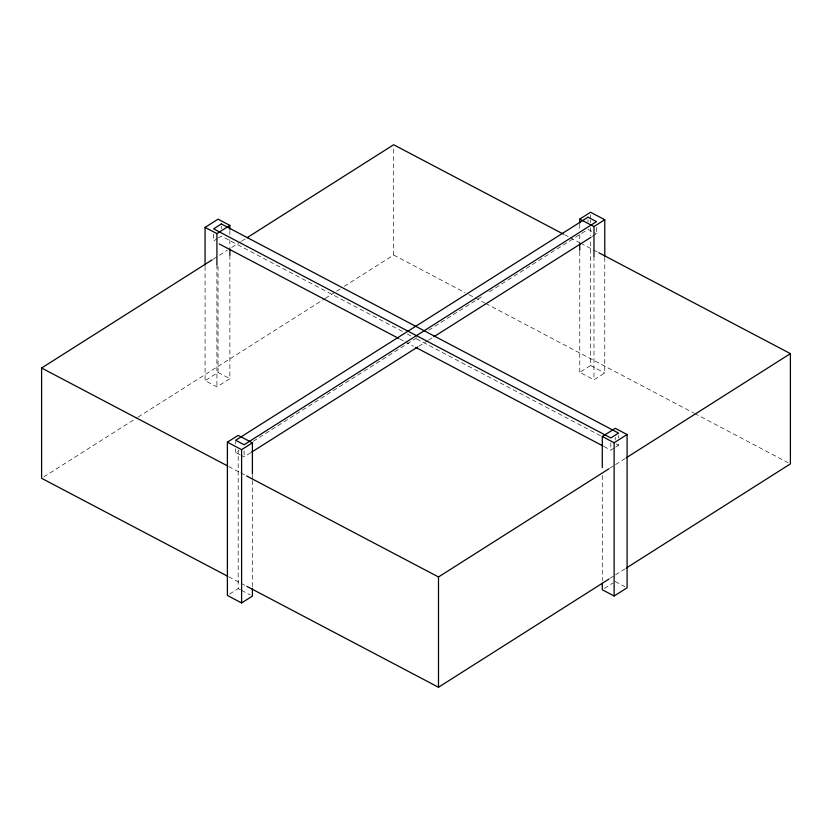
<?xml version="1.0" encoding="UTF-8"?>
<svg xmlns="http://www.w3.org/2000/svg" width="832" height="832" viewBox="0 0 832 832"><rect width="100%" height="100%" fill="white"/><g stroke="black" fill="none" stroke-linecap="round" stroke-linejoin="round"><path stroke-width="0.62" stroke-dasharray="4.16 3.12" d="M217.474 238.545L213.616 240.989L213.616 233.698M218.442 237.931L221.333 236.101L402.917 331.698M213.283 259.137L227.406 250.182M231.754 247.426L240.583 241.821M241.54 241.218L245.887 238.462M43.774 476.913L137.218 417.643M138.112 417.082L324.563 298.844M325.208 298.438L335.535 291.886M336.627 291.19L340.423 288.787M344.302 286.322L393.661 255.029L393.661 146.047M229.871 255.289L229.871 378.674L216.913 386.88L205.078 380.65L218.036 372.445L218.036 264.638M239.897 454.657L235.664 452.431L238.961 450.341M253.23 441.314L416.79 337.75M428.657 330.242L483.954 295.225M489.372 291.793L585.874 230.703M240.947 455.208L244.119 456.882L250.713 452.712M418.662 346.372L427.45 340.808M428.438 340.184L432.931 337.334M592.103 236.558L596.502 233.782L596.502 226.491M610.106 468.052L614.692 465.14M615.534 464.61L625.508 458.276M610.106 578.334L614.994 575.224M615.534 574.881L625.31 568.682M229.549 594.079L238.191 588.619L238.191 450.934M604.77 257.39L604.77 372.996L593.975 379.829L579.769 372.351L590.564 365.508L590.564 240.822M603.938 446.482L610.834 450.102L614.682 447.668M615.649 447.054L618.54 445.224L618.54 442.79M604.448 588.401L613.08 582.93M588.037 229.33L596.502 233.782M564.533 234.707L569.234 237.182M570.263 237.723L579.488 242.58M580.59 243.162L597.73 252.19M393.661 255.029L464.963 292.562M468.905 294.642L474.604 297.638M475.311 298.012L484.505 302.858M485.659 303.462L693.805 413.036M694.637 413.483L788.122 462.696M590.564 365.508L604.77 372.996M407.306 334.017L410.862 335.889M416.489 338.853L601.515 436.259M616.242 444.018L618.54 445.224M399.599 338.894L404.279 341.359M405.34 341.921L413.369 346.154M218.036 372.445L229.871 378.674M615.243 581.568L624.936 586.664M228.644 466.482L240.053 472.493M240.833 472.898L245.752 475.498M228.582 576.732L240.053 582.764M241.197 583.367L245.783 585.79M238.191 588.619L240.375 589.763M241.467 590.346L250.214 594.942M618.54 435.5L618.54 437.934M615.243 437.393L615.243 439.982M610.834 442.811L610.834 450.102M602.285 475.467L602.285 580.674M593.975 256.433L593.975 379.829M590.564 214.843L590.564 218.743M590.564 220.043L590.564 222.633M590.564 227.833L590.564 235.622M588.037 219.606L588.037 222.04M579.769 224.276L579.769 229.476M579.769 234.666L579.769 242.466M579.769 251.555L579.769 372.351M252.398 475.301L252.398 479.201M252.398 480.501L252.398 587.007M244.119 450.809L244.119 456.882M235.664 441.501L235.664 443.924M235.664 448.781L235.664 452.431M229.871 230.61L229.871 234.499M229.871 239.699L229.871 247.489M221.333 226.387L221.333 228.81M216.913 264.784L216.913 386.88M205.078 266.344L205.078 380.65"/><path stroke-width="1.25" d="M205.078 265.044L205.078 227.386L218.036 219.18L229.871 225.41L229.871 229.31M227.5 576.16L41.6 478.286L41.6 368.014L212.202 259.823M246.969 237.775L393.661 144.747L563.389 234.104M251.711 452.078L417.602 347.048M433.857 336.752L591.074 237.214M602.285 583.274L602.285 589.763L614.13 596.003L614.13 442.738L627.089 434.533L615.243 428.293L602.285 436.498L602.285 467.667M246.896 586.373L438.495 687.253L438.495 576.971L609.024 468.738M626.392 457.714L790.4 353.621L598.874 252.782M438.495 687.253L609.024 579.02M626.392 567.986L790.4 463.892L790.4 353.621M614.13 596.003L627.089 587.798L627.089 434.533M216.913 264.784L216.913 233.615L229.871 225.41M252.398 588.307L252.398 596.097L241.602 602.93L227.386 595.452L227.386 442.187L238.191 435.354L252.398 442.832L252.398 474.001M579.769 222.976L579.769 219.086L590.564 212.243L604.77 219.731L604.77 256.09M241.602 602.93L241.602 449.665L252.398 442.832M593.975 256.433L593.975 226.564L604.77 219.731M579.769 219.086L593.975 226.564M205.078 227.386L216.913 233.615M602.285 436.498L614.13 442.738M219.294 243.974L398.601 338.374M415.626 347.339L602.888 445.921M227.386 442.187L241.602 449.665M41.6 368.014L227.5 465.889M246.563 475.925L438.495 576.971M579.769 243.755L579.769 250.255M229.871 248.789L229.871 255.289M221.333 223.954L213.616 228.842L610.834 437.954L618.54 433.077L221.333 223.954M588.037 217.173L235.664 440.284L244.119 444.735L596.502 221.634L588.037 217.173"/></g></svg>
